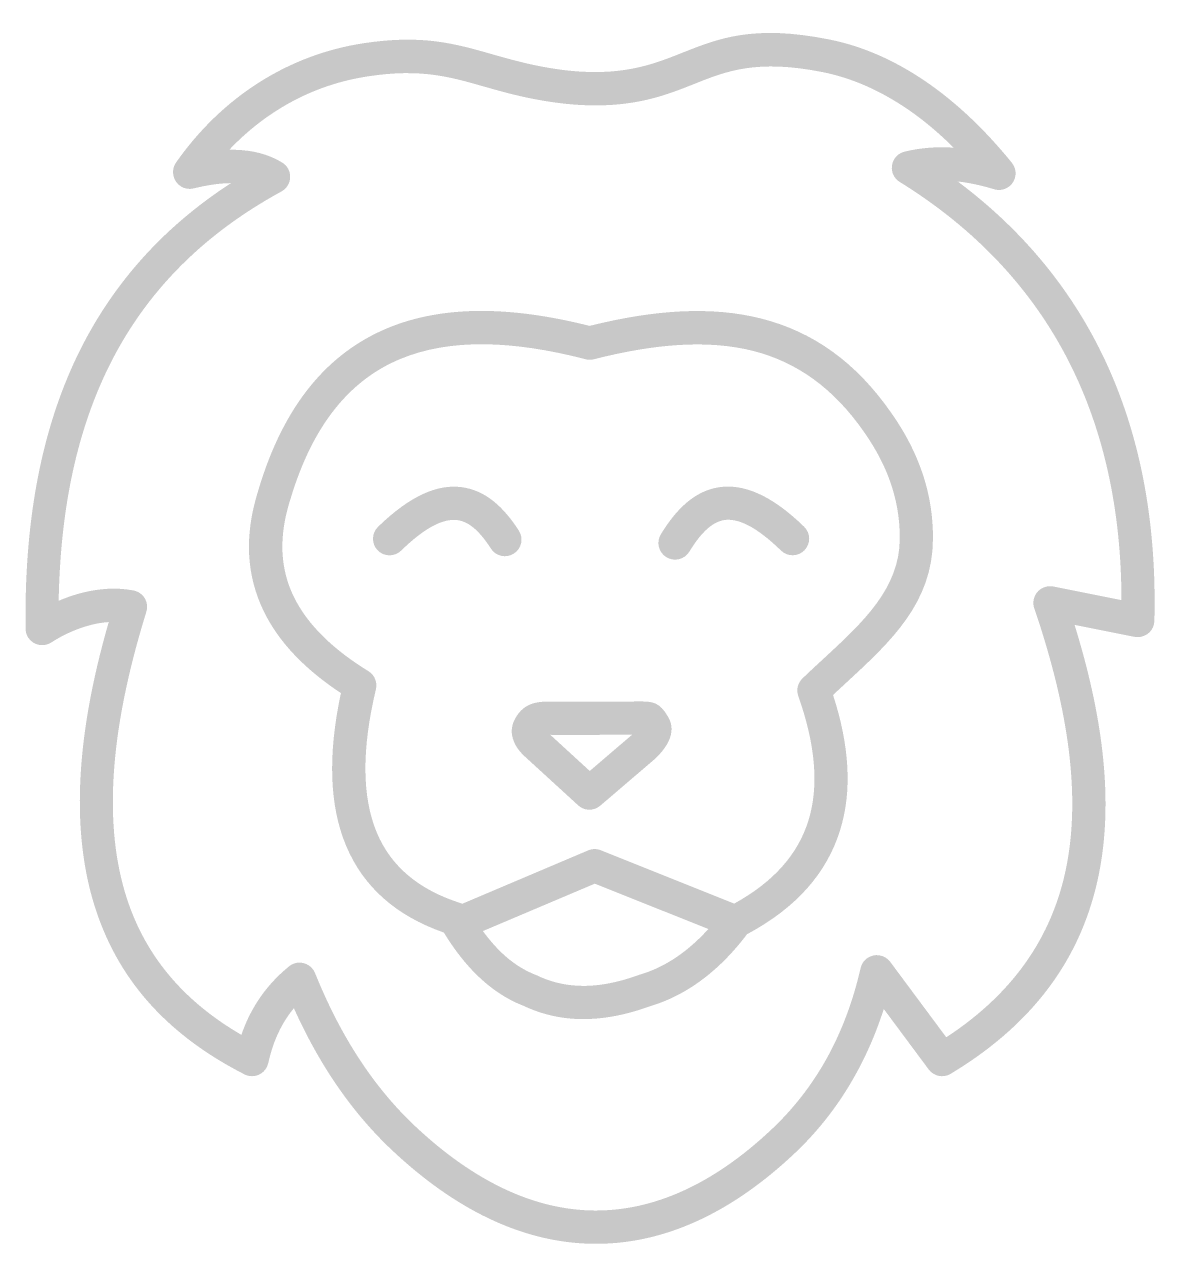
# Model space of a CAD drawing. Header units: millimetres. Extents: x 0 to 40.4, y 0 to 43.7.
import ezdxf

# ---------------------------------------------------------------- set-up
doc = ezdxf.new("R2010")
doc.units = ezdxf.units.MM

msp = doc.modelspace()

# ---------------------------------------------------------------- hatches: boundary and pattern name
at = {"true_color": 0x000000, "transparency": 33554687}
h = msp.add_hatch(color=18, dxfattribs=at)
edge = h.paths.add_edge_path(flags=0)
edge.add_spline(control_points=[(40.425, 23.221), (40.426, 23.051), (40.426, 22.88), (40.425, 22.709), (40.423, 22.572), (40.421, 22.434), (40.418, 22.296), (40.411, 21.967), (40.139, 21.706), (39.811, 21.717), (39.776, 21.717), (39.74, 21.721), (39.709, 21.728), (39.709, 21.728), (39.709, 21.724), (39.709, 21.724), (39.709, 21.724), (37.56, 22.154), (37.56, 22.154), (38.527, 19.029), (38.943, 16.094), (38.477, 13.476), (37.952, 10.527), (36.322, 8.001), (33.122, 6.078), (32.858, 5.92), (32.519, 5.99), (32.339, 6.234), (32.339, 6.234), (30.73, 8.4), (30.73, 8.4), (30.462, 7.567), (30.127, 6.784), (29.725, 6.061), (29.132, 4.988), (28.399, 4.043), (27.527, 3.221), (25.339, 1.159), (23.066, 0.097), (20.777, 0), (20.777, 0), (20.082, 0), (20.082, 0), (17.714, 0.1), (15.375, 1.229), (13.134, 3.337), (12.263, 4.156), (11.522, 5.073), (10.883, 6.068), (10.403, 6.816), (9.984, 7.602), (9.613, 8.428), (9.458, 8.244), (9.327, 8.05), (9.211, 7.846), (8.968, 7.419), (8.802, 6.953), (8.696, 6.463), (8.625, 6.142), (8.308, 5.937), (7.987, 6.008), (7.934, 6.018), (7.888, 6.036), (7.842, 6.061), (7.84, 6.062), (7.838, 6.063), (7.835, 6.064), (7.834, 6.065), (7.833, 6.065), (7.832, 6.066), (5.28, 7.371), (3.385, 9.253), (2.498, 12.026), (1.672, 14.605), (1.736, 17.932), (2.984, 22.253), (2.776, 22.239), (2.568, 22.207), (2.364, 22.154), (1.838, 22.024), (1.341, 21.791), (0.928, 21.523), (0.653, 21.343), (0.282, 21.421), (0.102, 21.696), (0.028, 21.809), (0, 21.936), (0.007, 22.059), (-0.035, 25.679), (0.501, 28.945), (1.841, 31.754), (3.02, 34.212), (4.808, 36.311), (7.359, 37.969), (6.943, 37.966), (6.491, 37.895), (6.022, 37.779), (5.704, 37.701), (5.38, 37.899), (5.306, 38.216), (5.26, 38.396), (5.299, 38.569), (5.394, 38.707), (6.205, 39.864), (7.207, 40.838), (8.361, 41.571), (9.483, 42.284), (10.742, 42.771), (12.114, 42.979), (14.213, 43.296), (15.367, 42.968), (16.711, 42.584), (17.371, 42.397), (18.083, 42.192), (18.983, 42.058), (19.336, 42.005), (19.674, 41.97), (19.995, 41.956), (20.316, 41.942), (20.637, 41.945), (20.955, 41.966), (22.035, 42.048), (22.782, 42.344), (23.509, 42.633), (24.818, 43.155), (26.074, 43.653), (28.776, 43.113), (29.997, 42.87), (31.143, 42.347), (32.202, 41.628), (33.352, 40.848), (34.392, 39.836), (35.317, 38.696), (35.525, 38.439), (35.482, 38.065), (35.228, 37.857), (35.056, 37.715), (34.826, 37.691), (34.632, 37.765), (34.212, 37.888), (33.793, 37.984), (33.376, 38.029), (35.56, 36.396), (37.246, 34.413), (38.425, 32.092), (39.721, 29.535), (40.392, 26.574), (40.425, 23.221)], knot_values=[0, 0, 0, 0, 1, 1, 1, 2, 2, 2, 3, 3, 3, 4, 4, 4, 5, 5, 5, 6, 6, 6, 7, 7, 7, 8, 8, 8, 9, 9, 9, 10, 10, 10, 11, 11, 11, 12, 12, 12, 13, 13, 13, 14, 14, 14, 15, 15, 15, 16, 16, 16, 17, 17, 17, 18, 18, 18, 19, 19, 19, 20, 20, 20, 21, 21, 21, 22, 22, 22, 23, 23, 23, 24, 24, 24, 25, 25, 25, 26, 26, 26, 27, 27, 27, 28, 28, 28, 29, 29, 29, 30, 30, 30, 31, 31, 31, 32, 32, 32, 33, 33, 33, 34, 34, 34, 35, 35, 35, 36, 36, 36, 37, 37, 37, 38, 38, 38, 39, 39, 39, 40, 40, 40, 41, 41, 41, 42, 42, 42, 43, 43, 43, 44, 44, 44, 45, 45, 45, 46, 46, 46, 47, 47, 47, 48, 48, 48, 49, 49, 49, 49], degree=3, periodic=1)
edge = h.paths.add_edge_path(flags=0)
edge.add_spline(control_points=[(8.999, 40.569), (8.382, 40.178), (7.814, 39.705), (7.299, 39.162), (7.299, 39.162), (7.528, 39.162), (7.528, 39.162), (8.132, 39.144), (8.696, 39.01), (9.186, 38.71), (9.278, 38.657), (9.356, 38.58), (9.409, 38.481), (9.567, 38.192), (9.458, 37.832), (9.172, 37.673), (6.177, 36.04), (4.163, 33.863), (2.91, 31.242), (1.767, 28.854), (1.249, 26.084), (1.192, 23.015), (1.471, 23.135), (1.767, 23.237), (2.071, 23.312), (2.649, 23.453), (3.256, 23.499), (3.849, 23.389), (3.881, 23.386), (3.912, 23.379), (3.941, 23.368), (4.254, 23.269), (4.431, 22.938), (4.332, 22.624), (2.956, 18.196), (2.826, 14.88), (3.623, 12.39), (4.329, 10.188), (5.775, 8.615), (7.733, 7.475), (7.849, 7.81), (7.99, 8.132), (8.17, 8.442), (8.474, 8.971), (8.876, 9.461), (9.402, 9.895), (9.454, 9.945), (9.518, 9.987), (9.592, 10.019), (9.895, 10.142), (10.245, 9.994), (10.368, 9.691), (10.795, 8.636), (11.292, 7.638), (11.885, 6.717), (12.474, 5.8), (13.152, 4.96), (13.949, 4.209), (16.055, 2.226), (18.221, 1.203), (20.369, 1.185), (22.486, 1.168), (24.624, 2.12), (26.712, 4.089), (27.499, 4.83), (28.159, 5.68), (28.688, 6.632), (29.221, 7.592), (29.626, 8.671), (29.901, 9.867), (29.933, 10.001), (30.007, 10.125), (30.127, 10.213), (30.392, 10.407), (30.762, 10.354), (30.96, 10.089), (30.96, 10.089), (32.967, 7.387), (32.967, 7.387), (35.535, 9.07), (36.862, 11.215), (37.303, 13.684), (37.779, 16.348), (37.246, 19.417), (36.128, 22.719), (36.086, 22.821), (36.072, 22.941), (36.096, 23.058), (36.16, 23.382), (36.474, 23.59), (36.798, 23.527), (36.798, 23.527), (39.239, 23.04), (39.239, 23.04), (39.232, 26.278), (38.601, 29.122), (37.366, 31.559), (36.043, 34.167), (34.025, 36.318), (31.323, 37.998), (31.186, 38.075), (31.076, 38.209), (31.034, 38.375), (30.956, 38.693), (31.15, 39.017), (31.471, 39.095), (32.06, 39.239), (32.646, 39.278), (33.232, 39.239), (32.695, 39.769), (32.135, 40.245), (31.542, 40.644), (30.614, 41.271), (29.616, 41.727), (28.55, 41.942), (26.187, 42.414), (25.097, 41.981), (23.957, 41.525), (23.142, 41.201), (22.303, 40.866), (21.047, 40.774), (20.694, 40.749), (20.327, 40.746), (19.95, 40.763), (19.572, 40.781), (19.195, 40.82), (18.821, 40.876), (17.84, 41.021), (17.089, 41.236), (16.394, 41.434), (15.184, 41.779), (14.143, 42.076), (12.298, 41.797), (11.081, 41.617), (9.977, 41.194), (8.999, 40.569)], knot_values=[0, 0, 0, 0, 1, 1, 1, 2, 2, 2, 3, 3, 3, 4, 4, 4, 5, 5, 5, 6, 6, 6, 7, 7, 7, 8, 8, 8, 9, 9, 9, 10, 10, 10, 11, 11, 11, 12, 12, 12, 13, 13, 13, 14, 14, 14, 15, 15, 15, 16, 16, 16, 17, 17, 17, 18, 18, 18, 19, 19, 19, 20, 20, 20, 21, 21, 21, 22, 22, 22, 23, 23, 23, 24, 24, 24, 25, 25, 25, 26, 26, 26, 27, 27, 27, 28, 28, 28, 29, 29, 29, 30, 30, 30, 31, 31, 31, 32, 32, 32, 33, 33, 33, 34, 34, 34, 35, 35, 35, 36, 36, 36, 37, 37, 37, 38, 38, 38, 39, 39, 39, 40, 40, 40, 41, 41, 41, 42, 42, 42, 43, 43, 43, 44, 44, 44, 45, 45, 45, 45], degree=3, periodic=1)
edge = h.paths.add_edge_path(flags=0)
edge.add_spline(control_points=[(24.285, 9.493), (23.693, 9.042), (23.058, 8.707), (22.37, 8.502), (21.611, 8.227), (20.856, 8.057), (20.098, 8.04), (19.332, 8.022), (18.574, 8.163), (17.829, 8.516), (17.201, 8.759), (16.651, 9.14), (16.154, 9.627), (15.72, 10.054), (15.332, 10.562), (14.982, 11.137), (13.275, 11.733), (12.097, 12.767), (11.476, 14.259), (10.887, 15.674), (10.82, 17.487), (11.296, 19.71), (10.029, 20.549), (9.077, 21.516), (8.53, 22.648), (7.923, 23.901), (7.818, 25.326), (8.336, 26.963), (8.34, 26.97), (8.34, 26.977), (8.343, 26.987), (9.26, 30.067), (10.855, 31.895), (12.954, 32.773), (14.979, 33.62), (17.441, 33.553), (20.197, 32.858), (22.532, 33.44), (24.564, 33.57), (26.338, 33.122), (28.19, 32.653), (29.736, 31.567), (31.016, 29.718), (31.496, 29.03), (31.863, 28.325), (32.113, 27.587), (32.364, 26.846), (32.494, 26.07), (32.491, 25.241), (32.484, 22.945), (30.981, 21.555), (29.411, 20.105), (29.252, 19.957), (29.09, 19.808), (28.914, 19.643), (29.499, 17.84), (29.609, 16.21), (29.161, 14.785), (28.688, 13.275), (27.612, 12.026), (25.834, 11.077), (25.361, 10.449), (24.843, 9.92), (24.285, 9.493)], knot_values=[0, 0, 0, 0, 1, 1, 1, 2, 2, 2, 3, 3, 3, 4, 4, 4, 5, 5, 5, 6, 6, 6, 7, 7, 7, 8, 8, 8, 9, 9, 9, 10, 10, 10, 11, 11, 11, 12, 12, 12, 13, 13, 13, 14, 14, 14, 15, 15, 15, 16, 16, 16, 17, 17, 17, 18, 18, 18, 19, 19, 19, 20, 20, 20, 21, 21, 21, 21], degree=3, periodic=1)
edge = h.paths.add_edge_path(flags=0)
edge.add_spline(control_points=[(22.031, 9.641), (22.571, 9.804), (23.079, 10.072), (23.562, 10.439), (23.869, 10.675), (24.165, 10.95), (24.451, 11.264), (24.451, 11.264), (20.384, 12.887), (20.384, 12.887), (20.384, 12.887), (16.379, 11.19), (16.379, 11.19), (16.573, 10.926), (16.775, 10.686), (16.99, 10.474), (17.374, 10.093), (17.801, 9.804), (18.274, 9.62), (18.295, 9.613), (18.316, 9.603), (18.337, 9.592), (18.905, 9.324), (19.484, 9.218), (20.077, 9.229), (20.69, 9.243), (21.325, 9.387), (21.975, 9.624), (21.992, 9.631), (22.013, 9.634), (22.031, 9.641)], knot_values=[0, 0, 0, 0, 1, 1, 1, 2, 2, 2, 3, 3, 3, 4, 4, 4, 5, 5, 5, 6, 6, 6, 7, 7, 7, 8, 8, 8, 9, 9, 9, 10, 10, 10, 10], degree=3, periodic=1)
edge = h.paths.add_edge_path(flags=0)
edge.add_spline(control_points=[(25.375, 12.174), (26.801, 12.958), (27.658, 13.952), (28.028, 15.134), (28.423, 16.394), (28.275, 17.896), (27.668, 19.607), (27.584, 19.844), (27.661, 20.098), (27.838, 20.253), (28.056, 20.465), (28.332, 20.719), (28.607, 20.973), (29.979, 22.243), (31.298, 23.46), (31.302, 25.238), (31.306, 25.933), (31.196, 26.582), (30.984, 27.206), (30.773, 27.834), (30.455, 28.437), (30.039, 29.037), (28.935, 30.632), (27.615, 31.563), (26.053, 31.962), (24.448, 32.367), (22.557, 32.226), (20.348, 31.662), (20.232, 31.634), (20.115, 31.641), (20.01, 31.676), (17.455, 32.332), (15.205, 32.42), (13.413, 31.669), (11.645, 30.932), (10.291, 29.348), (9.486, 26.645), (9.483, 26.631), (9.476, 26.617), (9.472, 26.603), (9.056, 25.28), (9.13, 24.144), (9.606, 23.167), (10.1, 22.151), (11.024, 21.269), (12.284, 20.493), (12.513, 20.352), (12.612, 20.077), (12.545, 19.83), (12.033, 17.681), (12.054, 15.984), (12.58, 14.718), (13.088, 13.501), (14.09, 12.668), (15.565, 12.196), (15.589, 12.188), (15.614, 12.178), (15.639, 12.167), (15.639, 12.167), (20.147, 14.079), (20.147, 14.079), (20.299, 14.143), (20.461, 14.139), (20.602, 14.083), (20.602, 14.083), (25.375, 12.174), (25.375, 12.174)], knot_values=[0, 0, 0, 0, 1, 1, 1, 2, 2, 2, 3, 3, 3, 4, 4, 4, 5, 5, 5, 6, 6, 6, 7, 7, 7, 8, 8, 8, 9, 9, 9, 10, 10, 10, 11, 11, 11, 12, 12, 12, 13, 13, 13, 14, 14, 14, 15, 15, 15, 16, 16, 16, 17, 17, 17, 18, 18, 18, 19, 19, 19, 20, 20, 20, 21, 21, 21, 22, 22, 22, 22], degree=3, periodic=1)
edge = h.paths.add_edge_path(flags=0)
edge.add_spline(control_points=[(17.872, 17.448), (17.685, 17.621), (17.554, 17.801), (17.484, 17.988), (17.378, 18.253), (17.388, 18.51), (17.515, 18.761), (17.854, 19.431), (18.44, 19.417), (18.944, 19.403), (18.944, 19.403), (19.078, 19.403), (19.078, 19.403), (19.078, 19.403), (19.078, 19.399), (19.078, 19.399), (19.078, 19.399), (21.886, 19.41), (21.886, 19.41), (21.886, 19.41), (21.943, 19.41), (21.943, 19.41), (22.433, 19.413), (22.701, 19.413), (23.022, 18.838), (23.167, 18.577), (23.17, 18.295), (23.029, 17.992), (22.945, 17.808), (22.796, 17.611), (22.588, 17.399), (22.578, 17.388), (22.564, 17.378), (22.553, 17.367), (22.553, 17.367), (20.578, 15.677), (20.578, 15.677), (20.338, 15.473), (19.978, 15.49), (19.763, 15.716), (19.763, 15.716), (17.879, 17.441), (17.879, 17.441), (17.879, 17.441), (17.872, 17.448), (17.872, 17.448)], knot_values=[0, 0, 0, 0, 1, 1, 1, 2, 2, 2, 3, 3, 3, 4, 4, 4, 5, 5, 5, 6, 6, 6, 7, 7, 7, 8, 8, 8, 9, 9, 9, 10, 10, 10, 11, 11, 11, 12, 12, 12, 13, 13, 13, 14, 14, 14, 15, 15, 15, 15], degree=3, periodic=1)
edge = h.paths.add_edge_path(flags=0)
edge.add_spline(control_points=[(18.916, 18.214), (18.877, 18.214), (18.835, 18.217), (18.792, 18.217), (18.792, 18.217), (20.204, 16.923), (20.204, 16.923), (20.204, 16.923), (21.721, 18.221), (21.721, 18.221), (21.721, 18.221), (19.075, 18.21), (19.075, 18.21), (19.075, 18.21), (19.075, 18.207), (19.075, 18.207), (19.05, 18.21), (19.011, 18.21), (18.916, 18.214)], knot_values=[0, 0, 0, 0, 1, 1, 1, 2, 2, 2, 3, 3, 3, 4, 4, 4, 5, 5, 5, 6, 6, 6, 6], degree=3, periodic=1)
edge = h.paths.add_edge_path(flags=0)
edge.add_spline(control_points=[(27.88, 25.665), (28.116, 25.435), (28.12, 25.058), (27.891, 24.825), (27.661, 24.589), (27.284, 24.585), (27.051, 24.814), (26.151, 25.689), (25.499, 25.982), (25.008, 25.904), (24.543, 25.827), (24.141, 25.382), (23.767, 24.772), (23.594, 24.49), (23.227, 24.405), (22.945, 24.578), (22.662, 24.751), (22.578, 25.118), (22.751, 25.4), (23.29, 26.278), (23.936, 26.938), (24.818, 27.079), (25.675, 27.213), (26.674, 26.839), (27.88, 25.665)], knot_values=[0, 0, 0, 0, 1, 1, 1, 2, 2, 2, 3, 3, 3, 4, 4, 4, 5, 5, 5, 6, 6, 6, 7, 7, 7, 8, 8, 8, 8], degree=3, periodic=1)
edge = h.paths.add_edge_path(flags=0)
edge.add_spline(control_points=[(13.451, 24.811), (13.215, 24.582), (12.838, 24.589), (12.612, 24.821), (12.383, 25.058), (12.39, 25.435), (12.622, 25.661), (13.794, 26.801), (14.764, 27.189), (15.603, 27.086), (16.475, 26.977), (17.124, 26.367), (17.667, 25.527), (17.843, 25.252), (17.766, 24.881), (17.487, 24.705), (17.212, 24.529), (16.842, 24.606), (16.665, 24.885), (16.305, 25.446), (15.914, 25.848), (15.462, 25.904), (14.968, 25.964), (14.33, 25.665), (13.451, 24.811)], knot_values=[0, 0, 0, 0, 1, 1, 1, 2, 2, 2, 3, 3, 3, 4, 4, 4, 5, 5, 5, 6, 6, 6, 7, 7, 7, 8, 8, 8, 8], degree=3, periodic=1)

doc.saveas('drawing.dxf')
